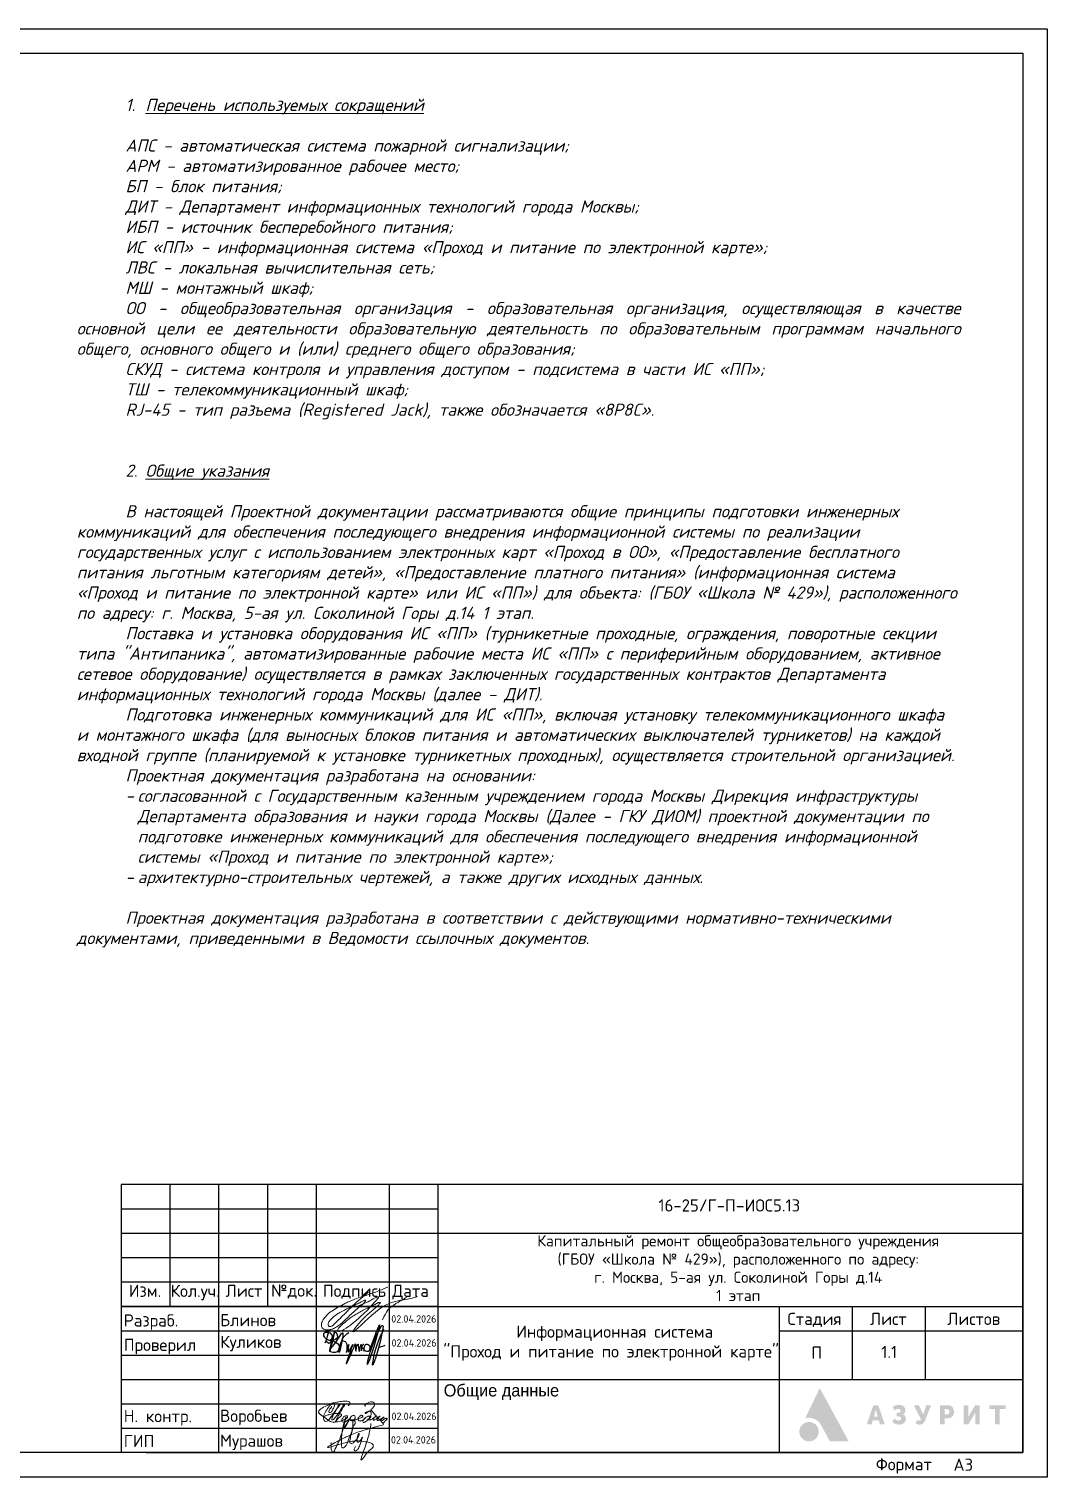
# Paper-space layout 'Общие данные' of a CAD drawing. Header units: millimetres. Extents: x -330 to 90, y -1 to 296.
# Drawn here: x -119.4 to 89.5, y -1 to 296 of the extents above; entities that cross this region are included whole.
import ezdxf
from ezdxf.enums import TextEntityAlignment as Align

# ---------------------------------------------------------------- set-up
doc = ezdxf.new("R2018")
doc.units = ezdxf.units.MM
for name, color, linetype, lineweight in [('7 - тонкая  текст - 02', 5, 'Continuous', 20), ('G-____-TTLB-OTLN', 7, 'Continuous', 25), ('моя подпись', 5, 'Continuous', 30), ('подписи', 7, 'Continuous', 20)]:
    doc.layers.add(name, color=color, linetype=linetype, lineweight=lineweight)
doc.layers.add('_STAMP', color=7, linetype='Continuous')
doc.layers.add('оф_рамка', color=7, linetype='Continuous')
doc.layers.add('Оформление-Надписи', color=7, linetype='Continuous', lineweight=0, true_color=0x000000)
doc.styles.add('ISOPEUR', font='isocpeur.ttf')
doc.styles.add('KOSTY_STYLE', font='isocpeur.ttf')
doc.styles.get("Standard").update_dxf_attribs({"font": 'romans.shx'})

# ---------------------------------------------------------------- blocks, each defined once
blk = doc.blocks.new('Богдановский')
at = {"layer": 'моя подпись', "lineweight": 18}
for points in [[(-108.17, -48.35), (-108.17, -48.35), (-108.4, -48.4), (-108.51, -48.41), (-108.63, -48.41), (-108.96, -48.36), (-109.28, -48.14), (-109.4, -47.96), (-109.48, -47.74), (-109.49, -47.57), (-109.49, -47.45), (-109.48, -47.35), (-109.46, -47.25), (-109.41, -47.05), (-109.33, -46.75), (-109.16, -46.46), (-108.83, -45.86), (-108.15, -45.09), (-107.12, -44.21), (-106.54, -43.77), (-106.03, -43.38), (-105.36, -42.93), (-105, -42.7), (-104.16, -42.21), (-102.5, -41.3), (-101.77, -40.96), (-99.35, -39.48), (-99.35, -39.48), (-99.35, -39.48)], [(-102.45, -40.83), (-102.66, -41.1), (-102.92, -41.43), (-103.15, -41.69), (-103.4, -41.97), (-104.34, -43), (-107.48, -47.5), (-107.75, -47.66), (-107.91, -47.77), (-108.13, -47.76), (-108.35, -47.58), (-108.38, -47.37), (-108.36, -47.17), (-108.3, -46.98), (-108.18, -46.75), (-107.97, -46.41), (-107.73, -46.11), (-107.26, -45.56), (-106.77, -45.13), (-106.12, -44.61), (-104.73, -43.72), (-103.88, -43.05), (-103.57, -42.85), (-103.3, -42.61), (-103.08, -42.46), (-102.88, -42.33), (-102.82, -42.32), (-102.78, -42.32), (-102.73, -42.34), (-102.67, -42.35), (-102.83, -42.65), (-103.13, -43.12), (-104.64, -44.83), (-106.04, -46.84), (-107.19, -47.9), (-107.48, -48.11), (-107.71, -48.2), (-107.86, -48.26), (-108.17, -48.35), (-108.17, -48.35), (-108.17, -48.35), (-108.17, -48.35), (-108.17, -48.35)], [(-103.78, -43.46), (-101.92, -42.35), (-101.37, -41.73), (-101.14, -41.6), (-100.97, -41.5), (-100.71, -41.4), (-100.66, -41.4), (-100.64, -41.4), (-100.62, -41.44), (-100.62, -41.47), (-100.63, -41.5), (-100.63, -41.51), (-100.64, -41.54), (-100.65, -41.57), (-100.7, -41.68), (-100.76, -41.78), (-101.61, -43.12), (-102.17, -43.97), (-103.73, -46.01), (-104.81, -47.2), (-106.34, -48.62), (-106.87, -48.13), (-105.81, -46.85), (-105.13, -46.06), (-104.59, -45.52), (-103.91, -44.92), (-103.2, -44.37), (-102.51, -43.77), (-101.3, -42.99), (-100.92, -42.65), (-100.65, -42.43), (-100.46, -42.3), (-100.04, -42.21), (-100.36, -42.52), (-100.43, -42.92), (-103, -45.67), (-104.96, -49.81), (-99.89, -42.39), (-96.68, -41.34), (-94.15, -40.34), (-94.15, -40.19)], [(-95.91, -40.67), (-96.18, -40.87), (-96.36, -41.04), (-96.74, -41.37), (-98.3, -42.66), (-98.85, -43.47), (-99.34, -45.15)]]:
    blk.add_open_spline(points, degree=3, dxfattribs=at)
blk = doc.blocks.new('878')
at = {"color": 212, "lineweight": 20}
for points in [[(85.7, -2609.23), (85.95, -2608.94), (86.01, -2608.58), (85.71, -2608.38), (84.85, -2608.3), (83.76, -2608.44), (82.96, -2608.63), (81.5, -2609.12), (80.32, -2609.74), (79.62, -2610.53), (79.86, -2610.94), (80.36, -2611.31), (81.03, -2611.78), (81.54, -2612.18), (82.01, -2612.48), (83.03, -2612.58), (84.07, -2612.41), (84.93, -2612.07), (85.29, -2611.88), (85.51, -2611.64), (85.51, -2611.34), (84.74, -2611.54), (84.55, -2611.76), (84.39, -2612.09), (84.36, -2612.37), (84.49, -2612.56), (84.82, -2612.58), (85.08, -2612.5), (85.28, -2612.41), (85.67, -2612.14), (86.02, -2611.83), (85.23, -2613.07), (84.82, -2613.86), (84.98, -2613.67), (85.68, -2612.52), (86.16, -2611.67), (86.48, -2611.33), (87.06, -2611.35), (87.14, -2611.72), (87.03, -2611.95), (86.8, -2612.11), (86.36, -2612.16), (86.1, -2612.07), (86.03, -2611.94)], [(82.34, -2609.4), (82.02, -2609.78), (81.76, -2610.19), (81.77, -2610.61), (81.93, -2610.64), (82.16, -2610.53), (82.56, -2609.93), (82.84, -2609.27), (82.82, -2608.69), (82.69, -2608.62), (82.41, -2608.73), (82.05, -2609.03), (81.27, -2610.05), (80.71, -2611.19), (80.67, -2612.05), (80.9, -2612.38), (81.3, -2612.43), (81.92, -2611.86), (82.51, -2611.03), (83.12, -2610.18), (83.76, -2609.36), (83.98, -2609.08), (84.06, -2608.8), (84, -2608.79), (83.81, -2608.97), (83.58, -2609.4), (82.76, -2610.96), (82.42, -2611.6), (82.38, -2612.12), (82.67, -2612.06), (82.89, -2611.82), (83.64, -2610.83), (84.35, -2609.68), (84.69, -2609.08), (84.85, -2608.92), (84.93, -2608.93), (84.89, -2609.18), (84.68, -2609.56), (83.71, -2611.25), (83.04, -2612.51), (83.62, -2611.87), (84.17, -2611.37), (84.34, -2611.14), (84.21, -2611), (83.2, -2610.83), (82.86, -2610.86), (81.91, -2611.03), (81.19, -2611.26), (80.69, -2611.58), (80.62, -2611.76)], [(89.25, -2609.37), (89.1, -2609.2), (89.47, -2608.8), (90.05, -2608.5), (90.82, -2608.52), (91.09, -2608.85), (90.89, -2609.49), (90.43, -2610), (89.98, -2610.34), (89.56, -2610.65), (89.29, -2610.81), (89.16, -2610.78), (89.23, -2610.66), (89.32, -2610.6), (89.49, -2610.52), (89.79, -2610.42), (89.89, -2610.4), (90.03, -2610.38), (90.17, -2610.38), (90.31, -2610.5), (90.38, -2610.65), (90.4, -2610.88), (90.32, -2611.23), (90.17, -2611.55), (89.96, -2611.84), (89.65, -2612.16), (89.31, -2612.48), (89.07, -2612.62), (88.84, -2612.68), (88.73, -2612.63), (88.74, -2612.35), (89.26, -2611.68), (89.48, -2611.54), (89.69, -2611.44), (89.88, -2611.38), (90.08, -2611.35), (90.3, -2611.41), (90.23, -2611.64), (90.05, -2611.89), (89.92, -2612.06), (89.89, -2612.15), (90.07, -2612.18), (90.35, -2612.07), (90.51, -2611.99), (90.77, -2611.86), (90.9, -2611.76), (91.04, -2611.65), (91.19, -2611.52), (91.28, -2611.42), (91.39, -2611.32), (91.33, -2611.41), (91.12, -2611.64), (90.95, -2611.81), (90.84, -2611.94), (90.81, -2612.01), (90.83, -2612.13), (90.96, -2612.18), (91.06, -2612.15), (91.28, -2612.07), (91.54, -2611.89), (91.72, -2611.72), (91.89, -2611.59), (92.07, -2611.45), (92.25, -2611.36), (92.09, -2611.53), (91.91, -2611.69), (91.72, -2611.9), (91.63, -2612.03), (91.62, -2612.24), (91.71, -2612.27), (91.99, -2612.19), (92.14, -2612.11), (92.46, -2611.92), (92.63, -2611.8), (92.78, -2611.7), (92.87, -2611.64), (93, -2611.58), (93.01, -2611.58), (92.68, -2611.89), (92.53, -2611.99), (92.43, -2612.09), (92.36, -2612.19), (92.38, -2612.32), (92.6, -2612.3), (92.78, -2612.19), (92.95, -2612.09), (93.08, -2612), (93.24, -2611.92), (93.35, -2611.86), (93.44, -2611.84), (93.57, -2611.82), (93.69, -2611.88), (93.63, -2612), (93.47, -2612.18), (93.28, -2612.37), (93.12, -2612.55), (93.08, -2612.6), (93.05, -2612.64), (93.01, -2612.68), (92.98, -2612.71), (92.93, -2612.78)], [(86.03, -2611.94), (86.08, -2612.14), (86.37, -2612.31), (86.76, -2612.26), (87.06, -2612.17), (87.3, -2612.09), (87.52, -2612), (87.76, -2611.91), (88.3, -2611.7), (88.6, -2611.54), (88.67, -2611.34), (88.6, -2611.22), (88.36, -2611.19), (88.16, -2611.29), (87.94, -2611.48), (87.78, -2611.71), (87.72, -2611.93), (87.75, -2612.15), (87.85, -2612.3), (88.01, -2612.36), (88.21, -2612.37), (88.5, -2612.3), (88.61, -2612.24), (88.86, -2612.07), (89.08, -2611.86), (89.16, -2611.77), (89.26, -2611.68)]]:
    blk.add_spline(points, degree=3, dxfattribs=at)
blk = doc.blocks.new('Мурашов АВ')
at = {"layer": 'подписи'}
for points in [[(44396.88, 26784.99), (44396.72, 26783.99), (44396.54, 26783.2), (44396.2, 26782.04), (44395.85, 26781.03), (44395.46, 26779.92), (44395.35, 26779.44), (44395.9, 26779.97), (44396.5, 26780.75), (44397.25, 26781.62), (44396.94, 26782), (44395.99, 26782.22), (44394.93, 26782.34), (44392.66, 26781.98), (44391.09, 26781.54), (44390.24, 26781.32), (44391.66, 26782.22), (44393.26, 26783.04), (44395.26, 26783.81), (44396.73, 26784.24), (44398.22, 26784.65), (44398.82, 26784.91), (44398.65, 26785.14), (44396.89, 26787.11)], [(44390.79, 26782.08), (44390.79, 26781.37), (44390.79, 26781.09), (44390.95, 26780.73), (44391.12, 26780.63), (44391.27, 26780.84), (44391.79, 26781.87), (44393.05, 26786.06), (44392.37, 26782.86), (44392.37, 26781.85), (44392.37, 26781.56), (44392.52, 26781.29), (44392.8, 26781.39), (44393.45, 26782.57), (44393.85, 26783.52), (44394.23, 26784.67), (44394.44, 26785.36), (44394.29, 26785.48), (44394.11, 26784.65), (44393.79, 26783.19), (44393.65, 26782.37), (44393.65, 26782.06), (44394.05, 26781.97), (44394.29, 26782.18), (44395.09, 26783.35), (44395.09, 26783.44), (44394.74, 26782.4), (44394.87, 26782.15), (44395.25, 26782.4), (44395.57, 26782.92), (44395.27, 26781.92), (44394.95, 26781.2), (44394.58, 26780.84), (44394.35, 26780.84), (44394.53, 26781.46)]]:
    blk.add_spline(points, degree=3, dxfattribs=at)
blk = doc.blocks.new('Куликов Д.В.')
at = {"color": 0, "linetype": 'ByBlock'}
for points in [[(-14, 205), (-45, 97), (-47, 92), (-34, 106), (-19, 94), (25, 170), (-65, 185), (2, 120), (51, 207), (1, 2), (50, 192), (55, 201), (76, 140), (31, 115), (82, 84), (76, -2), (6, 1), (45, 73), (136, 194), (99, -8), (134, 132), (200, 200)], [(419, 25), (521, 277), (392, -135), (431, 21), (554, 271), (447, -138), (477, 17), (565, 233)], [(129, 114), (168, 98), (175, -10), (198, 75), (193, -2), (236, 69), (171, -123), (263, 73), (266, 81), (271, 4), (293, 81), (307, 1), (329, 78), (330, 6), (349, 73), (354, 78)], [(335, 37), (351, 29), (359, 3), (373, 74), (410, 68), (399, -1), (359, 25), (360, 38)], [(523, 47), (579, 66)]]:
    blk.add_spline(points, degree=3, dxfattribs=at)
blk = doc.blocks.new('Логотип Азурит')
at = {"layer": '_STAMP', "linetype": 'Continuous', "true_color": 0x2a3756}
h = blk.add_hatch(color=159, dxfattribs=at)
h.dxf.hatch_style = 1
h.paths.add_polyline_path([(-39.4, 8.5), (-40.02, 9.65), (-40.61, 10.74), (-41.14, 11.7), (-41.62, 12.59), (-41.79, 12.89), (-41.86, 13.01), (-41.91, 12.94), (-41.99, 12.78), (-42.39, 11.96), (-42.77, 11.18), (-43.09, 10.5), (-43.47, 9.72), (-44.18, 8.26), (-44.5, 7.6), (-44.73, 7.14), (-44.85, 6.9), (-44.7, 6.93), (-44.51, 6.95), (-44.27, 6.97), (-44.09, 6.97), (-43.91, 6.96), (-43.74, 6.94), (-43.56, 6.91), (-43.39, 6.87), (-43.22, 6.81), (-43.05, 6.75), (-42.89, 6.68), (-42.73, 6.59), (-42.58, 6.5), (-42.43, 6.4), (-42.29, 6.29), (-42.15, 6.17), (-42.03, 6.04), (-41.91, 5.91), (-41.79, 5.77), (-41.72, 5.65), (-41.63, 5.5), (-41.3, 4.9), (-41.02, 4.39), (-40.57, 3.56), (-40.05, 2.59), (-39.78, 2.11), (-37.86, 2.11), (-36.5, 2.11), (-35.94, 2.12), (-36.48, 3.13), (-36.82, 3.75), (-37.16, 4.37), (-37.67, 5.33), (-38.2, 6.3), (-38.54, 6.93), (-38.87, 7.53)])
h = blk.add_hatch(color=159, dxfattribs=at)
h.dxf.hatch_style = 1
h.paths.add_polyline_path([(-29.3, 7.88), (-29.63, 8.84), (-29.86, 9.53), (-30.37, 9.54), (-30.87, 9.54), (-30.93, 9.38), (-31.26, 8.4), (-31.64, 7.27), (-31.97, 6.31), (-32.19, 5.64), (-32.05, 5.63), (-31.71, 5.62), (-31.23, 5.62), (-31.11, 6.03), (-30.99, 6.44), (-30.37, 6.44), (-29.75, 6.44), (-29.63, 6.03), (-29.52, 5.62), (-29.03, 5.62), (-28.54, 5.62), (-28.6, 5.8), (-28.93, 6.79)])
h.paths.add_polyline_path([(-30.77, 7.21), (-30.74, 7.31), (-30.56, 7.93), (-30.43, 8.43), (-30.39, 8.59), (-30.37, 8.65), (-30.35, 8.64), (-30.31, 8.45), (-30.22, 8.08), (-30.11, 7.66), (-30.01, 7.33), (-29.97, 7.21), (-30.37, 7.21)], flags=16)
h = blk.add_hatch(color=159, dxfattribs=at)
h.dxf.hatch_style = 1
h.paths.add_polyline_path([(-24.39, 7.35), (-24.47, 7.43), (-24.56, 7.5), (-24.66, 7.56), (-24.81, 7.65), (-24.74, 7.69), (-24.65, 7.75), (-24.55, 7.86), (-24.45, 7.97), (-24.38, 8.09), (-24.35, 8.18), (-24.32, 8.25), (-24.31, 8.34), (-24.3, 8.45), (-24.3, 8.65), (-24.31, 8.73), (-24.34, 8.82), (-24.41, 8.99), (-24.51, 9.14), (-24.63, 9.28), (-24.78, 9.39), (-24.95, 9.48), (-25.13, 9.55), (-25.34, 9.59), (-25.56, 9.6), (-25.74, 9.6), (-25.91, 9.58), (-26.08, 9.55), (-26.23, 9.51), (-26.39, 9.46), (-26.53, 9.39), (-26.67, 9.32), (-26.8, 9.23), (-26.9, 9.15), (-26.81, 8.98), (-26.64, 8.66), (-26.54, 8.5), (-26.51, 8.5), (-26.46, 8.54), (-26.35, 8.61), (-26.21, 8.67), (-26.07, 8.73), (-25.93, 8.77), (-25.82, 8.79), (-25.72, 8.79), (-25.62, 8.79), (-25.53, 8.76), (-25.46, 8.73), (-25.39, 8.68), (-25.34, 8.62), (-25.3, 8.55), (-25.26, 8.45), (-25.26, 8.36), (-25.27, 8.27), (-25.32, 8.18), (-25.36, 8.13), (-25.39, 8.08), (-25.44, 8.05), (-25.49, 8.02), (-25.63, 7.99), (-25.84, 7.98), (-26.1, 7.97), (-26.1, 7.6), (-26.1, 7.24), (-25.78, 7.23), (-25.54, 7.21), (-25.45, 7.2), (-25.38, 7.18), (-25.33, 7.15), (-25.28, 7.12), (-25.25, 7.08), (-25.21, 7.02), (-25.19, 6.96), (-25.17, 6.9), (-25.17, 6.76), (-25.18, 6.7), (-25.2, 6.64), (-25.23, 6.58), (-25.26, 6.53), (-25.31, 6.49), (-25.37, 6.45), (-25.44, 6.43), (-25.52, 6.41), (-25.69, 6.39), (-25.78, 6.39), (-25.87, 6.41), (-26, 6.45), (-26.16, 6.51), (-26.3, 6.6), (-26.43, 6.69), (-26.53, 6.76), (-26.77, 6.45), (-26.93, 6.26), (-26.97, 6.2), (-26.98, 6.15), (-26.97, 6.11), (-26.94, 6.07), (-26.82, 5.97), (-26.62, 5.84), (-26.41, 5.73), (-26.19, 5.65), (-25.97, 5.59), (-25.78, 5.57), (-25.53, 5.57), (-25.3, 5.58), (-25.12, 5.61), (-24.99, 5.65), (-24.87, 5.71), (-24.75, 5.78), (-24.64, 5.85), (-24.54, 5.94), (-24.45, 6.03), (-24.37, 6.13), (-24.31, 6.23), (-24.25, 6.37), (-24.21, 6.51), (-24.2, 6.66), (-24.2, 6.82), (-24.21, 6.94), (-24.24, 7.06), (-24.28, 7.16), (-24.33, 7.26)])
h = blk.add_hatch(color=159, dxfattribs=at)
h.dxf.hatch_style = 1
h.paths.add_polyline_path([(-19.61, 8.04), (-19.36, 8.68), (-19.14, 9.22), (-19.03, 9.53), (-19.17, 9.54), (-19.52, 9.54), (-20.02, 9.54), (-20.05, 9.44), (-20.31, 8.65), (-20.59, 7.81), (-20.63, 7.68), (-20.66, 7.62), (-20.67, 7.61), (-20.7, 7.67), (-20.82, 7.97), (-21.01, 8.4), (-21.34, 9.1), (-21.54, 9.54), (-22.06, 9.54), (-22.58, 9.54), (-22.4, 9.17), (-21.88, 8.17), (-21.32, 7.06), (-21.11, 6.63), (-21.09, 6.56), (-21.1, 6.52), (-21.15, 6.45), (-21.21, 6.41), (-21.28, 6.38), (-21.37, 6.37), (-21.45, 6.37), (-21.55, 6.39), (-21.64, 6.43), (-21.74, 6.49), (-21.82, 6.53), (-21.86, 6.49), (-21.92, 6.39), (-22.11, 6.05), (-22.23, 5.85), (-22.18, 5.81), (-22.08, 5.75), (-21.95, 5.69), (-21.81, 5.63), (-21.69, 5.59), (-21.51, 5.57), (-21.31, 5.57), (-21.12, 5.59), (-20.97, 5.62), (-20.88, 5.66), (-20.79, 5.71), (-20.71, 5.77), (-20.63, 5.84), (-20.56, 5.93), (-20.48, 6.02), (-20.35, 6.23), (-20.28, 6.35), (-20.21, 6.51), (-19.92, 7.25)])
h = blk.add_hatch(color=159, dxfattribs=at)
h.dxf.hatch_style = 1
h.paths.add_polyline_path([(-14.46, 7.53), (-14.41, 7.64), (-14.37, 7.74), (-14.33, 7.96), (-14.31, 8.19), (-14.32, 8.41), (-14.37, 8.63), (-14.45, 8.83), (-14.5, 8.93), (-14.55, 9.02), (-14.62, 9.1), (-14.69, 9.18), (-14.81, 9.29), (-14.92, 9.37), (-15.06, 9.43), (-15.21, 9.49), (-15.33, 9.52), (-15.49, 9.53), (-16.3, 9.54), (-17.21, 9.54), (-17.21, 7.58), (-17.21, 5.62), (-16.73, 5.62), (-16.25, 5.62), (-16.25, 6.23), (-16.25, 6.83), (-15.87, 6.83), (-15.58, 6.84), (-15.35, 6.86), (-15.17, 6.91), (-14.99, 6.98), (-14.83, 7.08), (-14.69, 7.2), (-14.56, 7.36)])
h.paths.add_polyline_path([(-15.6, 7.68), (-15.67, 7.66), (-15.95, 7.66), (-16.25, 7.66), (-16.25, 8.2), (-16.25, 8.74), (-15.93, 8.73), (-15.64, 8.72), (-15.57, 8.7), (-15.51, 8.67), (-15.42, 8.6), (-15.35, 8.51), (-15.32, 8.45), (-15.3, 8.39), (-15.29, 8.19), (-15.29, 8.07), (-15.3, 8), (-15.32, 7.94), (-15.35, 7.88), (-15.39, 7.82), (-15.43, 7.78), (-15.53, 7.71)], flags=16)
h = blk.add_hatch(color=159, dxfattribs=at)
h.dxf.hatch_style = 1
h.paths.add_polyline_path([(-10.09, 7.82), (-9.98, 8.03), (-9.94, 8.12), (-9.95, 7.93), (-9.96, 7.49), (-9.97, 6.69), (-9.97, 5.62), (-9.5, 5.62), (-9.04, 5.62), (-9.04, 7.58), (-9.04, 9.54), (-9.51, 9.54), (-9.99, 9.54), (-10.36, 8.91), (-10.84, 8.1), (-11.03, 7.78), (-11.26, 7.34), (-11.37, 7.13), (-11.42, 7.05), (-11.41, 7.31), (-11.39, 7.78), (-11.39, 8.55), (-11.39, 9.54), (-11.86, 9.54), (-12.34, 9.54), (-12.34, 7.58), (-12.34, 5.62), (-11.86, 5.62), (-11.37, 5.62), (-11.18, 5.95), (-10.61, 6.89), (-10.31, 7.42)])
h = blk.add_hatch(color=159, dxfattribs=at)
h.dxf.hatch_style = 1
h.paths.add_polyline_path([(-3.74, 9.14), (-3.74, 9.54), (-5.42, 9.54), (-7.09, 9.54), (-7.09, 9.14), (-7.09, 8.74), (-6.5, 8.74), (-5.9, 8.74), (-5.9, 7.18), (-5.9, 5.62), (-5.43, 5.62), (-4.95, 5.62), (-4.95, 7.18), (-4.95, 8.74), (-4.35, 8.74), (-3.74, 8.74)])
at = {"layer": '_STAMP', "linetype": 'Continuous', "true_color": 0x1447b7}
h = blk.add_hatch(color=162, dxfattribs=at)
h.dxf.hatch_style = 1
h.paths.add_polyline_path([(-42.09, 4.22), (-42.11, 4.4), (-42.15, 4.58), (-42.2, 4.76), (-42.27, 4.93), (-42.35, 5.1), (-42.45, 5.26), (-42.57, 5.41), (-42.7, 5.55), (-42.8, 5.64), (-42.91, 5.72), (-43.14, 5.86), (-43.38, 5.97), (-43.63, 6.05), (-43.89, 6.09), (-44.15, 6.1), (-44.42, 6.07), (-44.55, 6.04), (-44.68, 6.01), (-44.87, 5.94), (-45.05, 5.85), (-45.22, 5.74), (-45.37, 5.62), (-45.51, 5.49), (-45.63, 5.35), (-45.75, 5.19), (-45.84, 5.03), (-45.92, 4.85), (-45.98, 4.67), (-46.03, 4.49), (-46.06, 4.29), (-46.07, 4.1), (-46.05, 3.9), (-46.02, 3.7), (-45.97, 3.51), (-45.92, 3.37), (-45.87, 3.24), (-45.8, 3.11), (-45.72, 2.99), (-45.64, 2.88), (-45.54, 2.77), (-45.44, 2.67), (-45.33, 2.57), (-45.22, 2.49), (-45.1, 2.41), (-44.98, 2.34), (-44.85, 2.28), (-44.72, 2.22), (-44.58, 2.18), (-44.44, 2.15), (-44.3, 2.13), (-44.05, 2.12), (-43.8, 2.14), (-43.57, 2.19), (-43.34, 2.26), (-43.12, 2.37), (-42.92, 2.5), (-42.73, 2.65), (-42.56, 2.83), (-42.44, 2.99), (-42.34, 3.15), (-42.26, 3.32), (-42.19, 3.49), (-42.14, 3.67), (-42.11, 3.85), (-42.09, 4.03)])
blk = doc.blocks.new('*U512')
for p, q in [((409.89, 60), (224.89, 60)), ((224.89, 60), (224.89, 5)), ((234.89, 60), (234.89, 35)), ((244.89, 60), (244.89, 5)), ((254.89, 60), (254.89, 35)), ((264.89, 60), (264.89, 5)), ((279.89, 60), (279.89, 5)), ((289.89, 60), (289.89, 5)), ((409.89, 5), (409.89, 60)), ((224.89, 55), (289.89, 55)), ((224.89, 50), (289.89, 50)), ((289.89, 50), (409.89, 50)), ((224.89, 45), (289.89, 45)), ((234.89, 45), (234.89, 45)), ((244.89, 45), (244.89, 45)), ((264.89, 45), (264.89, 45)), ((289.89, 45), (289.89, 45)), ((224.89, 40), (289.89, 40)), ((224.89, 35), (289.89, 35)), ((289.89, 35), (409.89, 35)), ((359.89, 35), (359.89, 5)), ((374.89, 35), (374.89, 20)), ((389.89, 35), (389.89, 20)), ((224.89, 30), (289.89, 30)), ((359.89, 30), (409.89, 30)), ((224.89, 25), (289.89, 25)), ((224.89, 20), (289.89, 20)), ((289.89, 20), (409.89, 20)), ((224.89, 15), (289.89, 15)), ((224.89, 10), (289.89, 10)), ((230, 5), (409.89, 5))]:
    blk.add_line(p, q)
for points in [[(-5.11, 297), (414.89, 297), (414.89, 0), (-5.11, 0)], [(14.89, 292), (409.89, 292), (409.89, 5), (14.89, 5)]]:
    blk.add_lwpolyline(points, close=True)
for points in [[(289.89, 60), (289.89, 5)], [(289.89, 50), (409.89, 50)], [(224.89, 40), (289.89, 40)], [(234.89, 40), (234.89, 35)], [(244.89, 40), (244.89, 35)], [(254.89, 40), (254.89, 35)], [(264.89, 40), (264.89, 35)], [(279.89, 40), (279.89, 35)], [(289.89, 35), (224.89, 35)], [(289.89, 35), (409.89, 35)], [(374.89, 35), (374.89, 30)], [(389.89, 35), (389.89, 30)], [(359.89, 30), (409.89, 30)]]:
    blk.add_lwpolyline(points)
at = {"color": 5, "xscale": 0.01968503937007874, "yscale": 0.01968503937007874, "zscale": 0.01968503937007874}
blk.add_blockref('Куликов Д.В.', (267.69, 25.73), dxfattribs=at)
at = {"linetype": 'Continuous'}
blk.add_blockref('Логотип Азурит', (410.12, 5.19), dxfattribs=at)
blk.add_blockref('Логотип Азурит', (410.12, 5.19), dxfattribs=at)
at = {"color": 172, "true_color": 0x1616e3, "xscale": 1.336226572991934, "yscale": 1.336226572991934, "zscale": 1.336226572991934}
blk.add_blockref('Мурашов АВ', (-59048.15, -35779.87), dxfattribs=at)
at = {"layer": '7 - тонкая  текст - 02', "color": 7, "lineweight": 100}
blk.add_blockref('878', (185.8, 2623.86), dxfattribs=at)
at = {"layer": 'моя подпись', "lineweight": 13, "xscale": 1.202324007451561, "yscale": 1.202324007451561, "zscale": 1.202324007451561, "rotation": 350.5099983470229}
blk.add_blockref('Богдановский', (405.26, 66.07), dxfattribs=at)
at = {"style": 'KOSTY_STYLE'}
for s, p in [('Изм.', (226.47, 36.94)), ('Кол.уч.', (235.06, 36.93)), ('Лист', (246.34, 36.94)), ('№', (255.66, 36.99)), ('док.', (259.04, 36.99)), ('Подпись', (266.28, 36.94)), ('Дата', (280.52, 36.94))]:
    blk.add_text(s, height=2.5, dxfattribs=at).set_placement(p)
for s, p in [('Стадия', (367.17, 32.43)), ('Лист', (382.33, 32.43)), ('Листов', (399.84, 32.43))]:
    blk.add_text(s, height=2.5, dxfattribs=at).set_placement(p, align=Align.MIDDLE_CENTER)
blk.add_text('Формат', height=2.5, dxfattribs=at).set_placement((379.75, 2.62), align=Align.MIDDLE_LEFT)
at = {"flags": 12}
blk.add_attdef('ДАТА_5', (13.45, 50.92), '', height=2, rotation=90, dxfattribs=at)
at = {"style": 'KOSTY_STYLE', "flags": 12}
for tag, p in [('РАЗРАБОТАЛ', (245.19, 30.93)), ('ЛИСТ', (380.88, 24.4)), ('ЛИСТОВ', (397.6, 24.4)), ('Н_КОНТРОЛЬ', (245.19, 11.31)), ('ТИП_ФОРМАТА', (395.7, 1.29))]:
    blk.add_attdef(tag, p, '', height=2.5, dxfattribs=at)
blk.add_attdef('ИНВ_НОМЕР', (12.81, 9.74), '', height=2.5, rotation=90, dxfattribs=at)
at = {"style": 'KOSTY_STYLE'}
for tag, p in [('ПРОВЕРИЛ', (245.23, 26.47)), ('ГИП', (245.19, 6.22))]:
    blk.add_attdef(tag, p, '', height=2.5, dxfattribs=at)
at = {"lineweight": 30}
blk.add_attdef('НАЗВАНИЕ_ТЕКУЩЕГО_ЛИСТА', text='', height=2.5, dxfattribs=at).set_placement((291.09, 19.02), align=Align.TOP_LEFT)
at = {"layer": 'G-____-TTLB-OTLN', "attachment_point": 1, "line_spacing_factor": 0.974696}
for s, insert, char_height, width, style in [('16-25/Г-П–ИОС5.13', (335.14, 56.95), 2.5, 43.743, 'KOSTY_STYLE'), ('\\pxqc;Капитальный ремонт общеобразовательного учреждения    \\P(ГБОУ «Школа № 429»), расположенного по адресу:                       \\Pг. Москва, 5-ая ул. Соколиной Горы д.14 \\P1 этап', (299.2, 49.59), 2.3, 104.6445, 'KOSTY_STYLE'), ('Разраб.', (225.43, 33.36), 2.5, 19.4367, 'KOSTY_STYLE'), ('02.04.2026', (280.32, 33.17), 1.5, 6.9369, 'ISOPEUR'), ('\\pxqc;{\\C256;\\c0;Информационная система \\P\\pq*;"Проход и питание по электронной карте"}', (291, 31.07), 2.5, 70.3494, 'KOSTY_STYLE'), ('02.04.2026', (280.37, 28.25), 1.5, 7.1512, 'ISOPEUR'), ('П', (366.52, 26.77), 2.5, 3.7776, 'KOSTY_STYLE'), ('Н. контр.', (225.43, 13.74), 2.5, 19.4367, 'KOSTY_STYLE'), ('02.04.2026', (280.36, 13.21), 1.5, 7.1512, 'ISOPEUR'), ('02.04.2026', (280.25, 8.37), 1.5, 7.1512, 'ISOPEUR')]:
    blk.add_mtext(s, dxfattribs=dict(at, insert=insert, char_height=char_height, width=width, style=style))
at = {"layer": 'G-____-TTLB-OTLN', "lineweight": 18, "char_height": 2.5, "width": 19.4367, "attachment_point": 1, "line_spacing_factor": 0.974696, "style": 'KOSTY_STYLE'}
for s, insert in [('Проверил', (225.43, 28.36)), ('ГИП', (225.43, 8.63))]:
    blk.add_mtext(s, dxfattribs=dict(at, insert=insert))

psp = doc.layouts.new('Общие данные')

# ---------------------------------------------------------------- block references
at = {"layer": 'оф_рамка'}
ref = psp.add_blockref('*U512', (-325.36, -0.97), dxfattribs=at)
ref.add_attrib('РАЗРАБОТАЛ', 'Блинов', (-80.17, 29.96), dxfattribs={"layer": '0', "height": 2.5, "style": 'KOSTY_STYLE'})
ref.add_attrib('Н_КОНТРОЛЬ', 'Воробьев', (-80.18, 10.34), dxfattribs={"layer": '0', "height": 2.5, "style": 'KOSTY_STYLE'})
ref.add_attrib('ЛИСТ', '1.1', (55.51, 23.43), dxfattribs={"layer": '0', "height": 2.5, "style": 'KOSTY_STYLE'})
lines = psp.add_mtext('Общие данные', dxfattribs={"layer": '0', "insert": (-34.28, 18.05), "char_height": 2.5, "attachment_point": 1})
ref.add_attrib('НАЗВАНИЕ_ТЕКУЩЕГО_ЛИСТА', '', (-34.28, 18.05)).embed_mtext(lines)
ref.add_attrib('ТИП_ФОРМАТА', 'А3', (70.34, 0.31), dxfattribs={"layer": '0', "height": 2.5, "style": 'KOSTY_STYLE'})
ref.add_attrib('ПРОВЕРИЛ', 'Куликов', (-80.13, 25.5), dxfattribs={"layer": '0', "height": 2.5, "style": 'KOSTY_STYLE'})
ref.add_attrib('ГИП', 'Мурашов', (-80.18, 5.24), dxfattribs={"layer": '0', "height": 2.5, "style": 'KOSTY_STYLE'})

# ---------------------------------------------------------------- texts
at = {"layer": 'Оформление-Надписи', "insert": (-109.58, 281.7), "char_height": 2.5, "attachment_point": 1, "style": 'KOSTY_STYLE'}
psp.add_mtext_dynamic_manual_height_columns('\\pxi4,qj,t3,5;{\\fISOCPEUR|b0|i1|c204|p34;\\C0;1.^I \\LПеречень используемых сокращений\\P\\pi2,tz;\\P\\pi4;\\l\\C256;АПС - автоматическая система пожарной сигнализации;\\PАРМ - автоматизированное рабочее место;\\PБП - блок питания;\\PДИТ - Департамент информационных технологий города Москвы;\\PИБП - источник бесперебойного питания;\\PИС «ПП» - информационная система «Проход и питание по электронной карте»; \\PЛВС - локальная вычислительная сеть;\\PМШ - монтажный шкаф;\\PОО - общеобразовательная организация - образовательная организация, осуществляющая в качестве основной цели ее деятельности образовательную деятельность по образовательным программам начального общего, основного общего и (или) среднего общего образования;\\PСКУД - система контроля и управления досту\\C256;\\c0;пом - подсистема в части ИС «ПП»;\\P\\C256;ТШ - телекоммуникационный шкаф;\\P\\pq*;RJ-45 - тип разъема (Registered Jack), также обозначается «8P8C».\\P\\P\\P\\pqj,t3,5;\\A1;\\C256;\\c0;2.^I \\LОбщие указания\\P\\pt3;\\P\\pq*,tz;\\lВ настоящей Проектной документации рассматриваются общие принципы подготовки инженерных коммуникаций для обеспечения последующего внедрения информационной системы по реализации государственных услуг с использованием электронных карт «Проход в ОО», «Предоставление бесплатного питания льготным категориям детей», «Предоставление платного питания» (информационная система «Проход и питание по электронной карте» или ИС «ПП») для объекта: \\A0;\\C256;(ГБОУ «Школа № 429»), расположенного по адресу: г. Москва, 5-ая ул. Соколиной Горы д.14 1 этап\\A1;\\C256;\\c0;.\\PПоставка и установка оборудования ИС «ПП» (турникетные проходные, ограждения, поворотные секции типа "Антипаника", автоматизированные рабочие места ИС «ПП» с периферийным оборудованием, активное сетевое оборудование) осуществляется в рамках заключенных государственных контрактов Департамента информационных технологий города Москвы (далее - ДИТ).\\PПодготовка инженерных коммуникаций для ИС «ПП», включая установку телекоммуникационного шкафа и монтажного шкафа (для выносных блоков питания и автоматических выключателей турникетов) на каждой входной группе (планируемой к установке турникетных проходных), осуществляется строительной организацией.  \\PПроектная документация разработана на основании:\\P\\pi-1,l5,t5;\\C7;-^Iсогласованной с Государственным казенным учреждением города Москвы Дирекция инфраструктуры Департамента образования и науки города Москвы (Далее - ГКУ ДИОМ) проектной документации по подготовке инженерных коммуникаций для обеспечения последующего внедрения информационной системы «Проход и питание по электронной карте»;\\P\\C256;\\c0;-^Iархитектурно-строительных чертежей, а также других исходных данных.\\P\\pi4,l0,tz;\\PПроектная документация разработана в соответствии с действующими нормативно-техническими документами, приведенными в Ведомости ссылочных документов.}', width=180.8332, gutter_width=12.5, heights=[200.09], dxfattribs=at)

doc.saveas('drawing.dxf')
